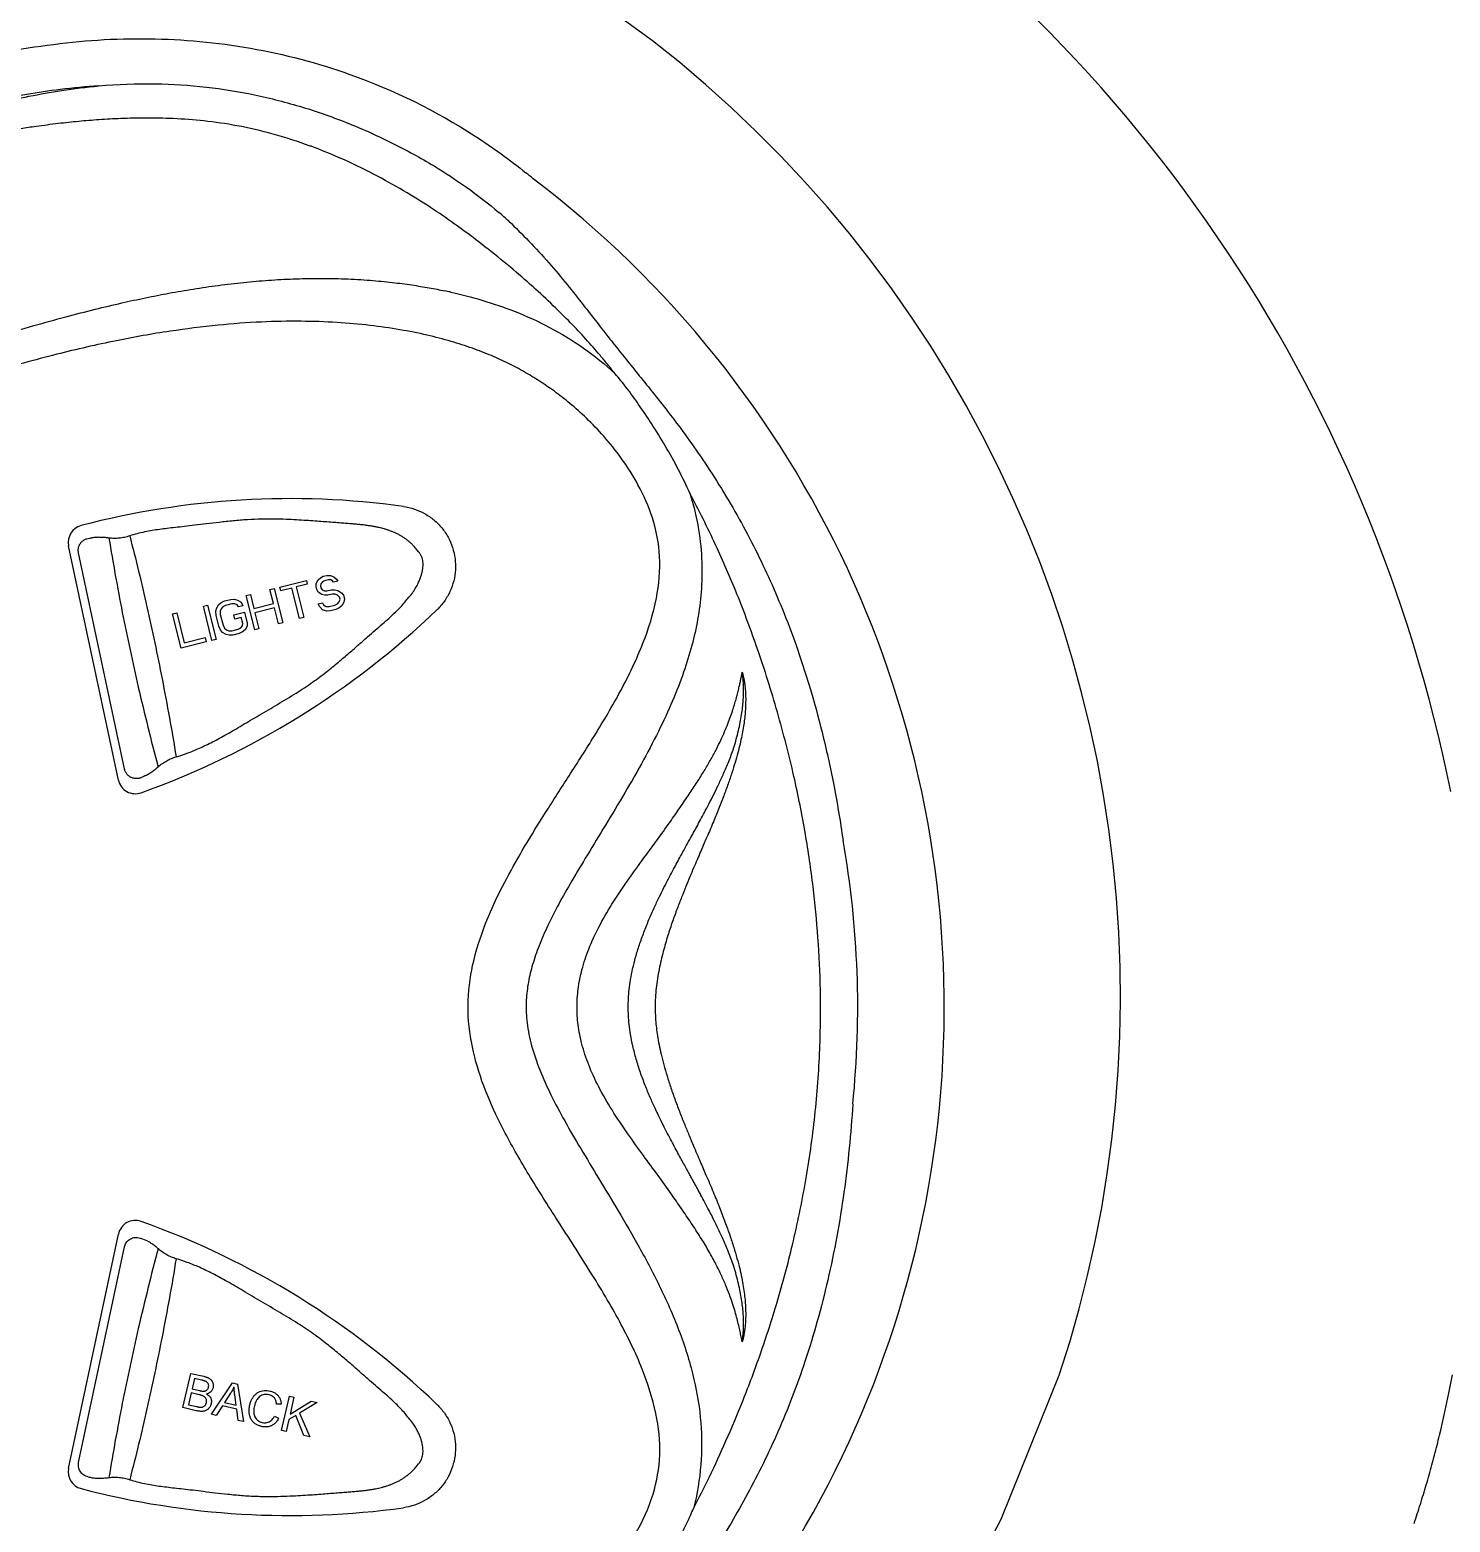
# Model space of a CAD drawing. Extents: x 527 to 614, y 487 to 635.
# Drawn here: x 573.375 to 577.408, y 507.509 to 511.745 of the extents above; entities that cross this region are included whole.
import ezdxf

# ---------------------------------------------------------------- set-up
doc = ezdxf.new("R2010")
doc.units = 0
doc.header["$MEASUREMENT"] = 0
doc.layers.add('1', color=4, linetype='Continuous')
doc.layers.add('SPA', color=2, linetype='Continuous')

# ---------------------------------------------------------------- blocks, each defined once
blk = doc.blocks.new('main_control')
at = {"color": 3, "linetype": 'Continuous'}
for p, q in [((15.3187, 17.8511), (15.307, 17.8602)), ((14.278, 16.3371), (14.1367, 17.002)), ((15.1305, 16.9849), (15.1254, 16.9908)), ((14.2953, 16.3685), (14.1649, 16.982)), ((14.7363, 16.8846), (14.8119, 16.9034)), ((14.8119, 16.9034), (14.8145, 16.8931)), ((14.8394, 16.8949), (14.8453, 16.9052)), ((14.8453, 16.9052), (14.8522, 16.9113)), ((14.8522, 16.9113), (14.8597, 16.9154)), ((14.8628, 16.903), (14.8573, 16.8994)), ((14.8597, 16.9154), (14.8696, 16.9178)), ((14.8747, 16.9059), (14.8628, 16.903)), ((14.8696, 16.9178), (14.8801, 16.9182)), ((14.8812, 16.9054), (14.8747, 16.9059)), ((14.8801, 16.9182), (14.8896, 16.914)), ((14.8862, 16.9022), (14.8812, 16.9054)), ((14.8896, 16.914), (14.8976, 16.9073)), ((14.8976, 16.9073), (14.9012, 16.9016)), ((14.6408, 16.8608), (14.6527, 16.8638)), ((14.665, 16.7637), (14.6408, 16.8608)), ((14.6527, 16.8638), (14.6625, 16.8245)), ((14.7085, 16.8776), (14.7204, 16.8806)), ((14.7182, 16.8384), (14.7085, 16.8776)), ((14.7204, 16.8806), (14.7446, 16.7836)), ((14.7389, 16.8743), (14.7363, 16.8846)), ((14.7707, 16.8822), (14.7389, 16.8743)), ((14.7923, 16.7955), (14.7707, 16.8822)), ((14.8145, 16.8931), (14.7827, 16.8852)), ((14.7827, 16.8852), (14.8043, 16.7985)), ((14.8395, 16.8862), (14.8394, 16.8949)), ((14.8415, 16.8779), (14.8395, 16.8862)), ((14.8456, 16.8702), (14.8415, 16.8779)), ((14.8556, 16.8639), (14.8456, 16.8702)), ((14.8524, 16.8938), (14.8519, 16.8871)), ((14.8519, 16.8871), (14.853, 16.883)), ((14.8573, 16.8994), (14.8524, 16.8938)), ((14.853, 16.883), (14.8565, 16.8773)), ((14.8646, 16.8618), (14.8556, 16.8639)), ((14.8565, 16.8773), (14.8635, 16.8746)), ((14.8635, 16.8746), (14.87, 16.8741)), ((14.8731, 16.8617), (14.8646, 16.8618)), ((14.87, 16.8741), (14.8819, 16.877)), ((14.885, 16.8647), (14.8731, 16.8617)), ((14.8819, 16.877), (14.8924, 16.8775)), ((14.8935, 16.8646), (14.885, 16.8647)), ((14.8892, 16.8986), (14.8862, 16.9022)), ((14.9012, 16.9016), (14.8892, 16.8986)), ((14.8924, 16.8775), (14.9014, 16.8753)), ((14.9005, 16.8619), (14.8935, 16.8646)), ((14.906, 16.8567), (14.9005, 16.8619)), ((14.9014, 16.8753), (14.9114, 16.869)), ((14.9114, 16.869), (14.9174, 16.8618)), ((14.9174, 16.8618), (14.92, 16.8515)), ((14.5194, 16.8305), (14.5314, 16.8335)), ((14.5436, 16.7335), (14.5194, 16.8305)), ((14.5314, 16.8335), (14.5555, 16.7365)), ((14.5549, 16.8152), (14.5568, 16.8245)), ((14.5568, 16.8245), (14.5627, 16.8347)), ((14.5627, 16.8347), (14.5697, 16.8409)), ((14.5698, 16.8233), (14.5674, 16.8162)), ((14.5697, 16.8409), (14.5791, 16.8454)), ((14.5748, 16.829), (14.5698, 16.8233)), ((14.5822, 16.833), (14.5748, 16.829)), ((14.5791, 16.8454), (14.597, 16.8499)), ((14.6001, 16.8375), (14.5822, 16.833)), ((14.597, 16.8499), (14.6075, 16.8503)), ((14.6086, 16.8374), (14.6001, 16.8375)), ((14.6075, 16.8503), (14.6165, 16.8481)), ((14.6156, 16.8348), (14.6086, 16.8374)), ((14.6191, 16.8291), (14.6156, 16.8348)), ((14.6165, 16.8481), (14.6265, 16.8419)), ((14.6311, 16.832), (14.6191, 16.8291)), ((14.6265, 16.8419), (14.6311, 16.832)), ((14.6625, 16.8245), (14.7182, 16.8384)), ((14.7213, 16.826), (14.6656, 16.8121)), ((14.7326, 16.7806), (14.7213, 16.826)), ((14.8454, 16.8372), (14.8573, 16.8402)), ((14.8494, 16.8295), (14.8454, 16.8372)), ((14.8579, 16.8206), (14.8494, 16.8295)), ((14.8573, 16.8402), (14.8608, 16.8345)), ((14.8694, 16.8169), (14.8579, 16.8206)), ((14.8608, 16.8345), (14.8683, 16.8298)), ((14.8683, 16.8298), (14.8768, 16.8297)), ((14.8768, 16.8297), (14.8927, 16.8337)), ((14.8958, 16.8213), (14.8799, 16.8173)), ((14.8927, 16.8337), (14.9002, 16.8377)), ((14.9053, 16.8258), (14.8958, 16.8213)), ((14.9002, 16.8377), (14.9051, 16.8434)), ((14.9051, 16.8434), (14.9076, 16.8505)), ((14.9122, 16.832), (14.9053, 16.8258)), ((14.9076, 16.8505), (14.906, 16.8567)), ((14.9181, 16.8422), (14.9122, 16.832)), ((14.92, 16.8515), (14.9181, 16.8422)), ((14.4319, 16.8087), (14.4438, 16.8117)), ((14.456, 16.7117), (14.4319, 16.8087)), ((14.4438, 16.8117), (14.4649, 16.727)), ((14.5555, 16.8044), (14.5549, 16.8152)), ((14.5632, 16.7735), (14.5555, 16.8044)), ((14.5674, 16.8162), (14.5674, 16.8074)), ((14.5674, 16.8074), (14.5752, 16.7764)), ((14.5752, 16.7764), (14.5792, 16.7687)), ((14.6058, 16.806), (14.6357, 16.8135)), ((14.6089, 16.7936), (14.6058, 16.806)), ((14.6268, 16.7981), (14.6089, 16.7936)), ((14.631, 16.7816), (14.6268, 16.7981)), ((14.6305, 16.7749), (14.631, 16.7816)), ((14.6357, 16.8135), (14.6434, 16.7825)), ((14.6434, 16.7825), (14.6435, 16.7737)), ((14.6656, 16.8121), (14.6769, 16.7667)), ((14.7446, 16.7836), (14.7326, 16.7806)), ((14.8043, 16.7985), (14.7923, 16.7955)), ((14.8799, 16.8173), (14.8694, 16.8169)), ((14.4649, 16.727), (14.5246, 16.7419)), ((14.5246, 16.7419), (14.5277, 16.7295)), ((14.5555, 16.7365), (14.5436, 16.7335)), ((14.5678, 16.7636), (14.5632, 16.7735)), ((14.5738, 16.7564), (14.5678, 16.7636)), ((14.5838, 16.7501), (14.5738, 16.7564)), ((14.5792, 16.7687), (14.5847, 16.7635)), ((14.5928, 16.748), (14.5838, 16.7501)), ((14.5847, 16.7635), (14.5917, 16.7608)), ((14.5917, 16.7608), (14.6002, 16.7608)), ((14.6033, 16.7484), (14.5928, 16.748)), ((14.6002, 16.7608), (14.6181, 16.7652)), ((14.6212, 16.7528), (14.6033, 16.7484)), ((14.6181, 16.7652), (14.6256, 16.7693)), ((14.6306, 16.7574), (14.6212, 16.7528)), ((14.6256, 16.7693), (14.6305, 16.7749)), ((14.6376, 16.7635), (14.6306, 16.7574)), ((14.6435, 16.7737), (14.6376, 16.7635)), ((14.6769, 16.7667), (14.665, 16.7637)), ((14.5277, 16.7295), (14.456, 16.7117)), ((14.1367, 14.3832), (14.278, 15.0481)), ((14.1652, 14.4), (14.2953, 15.0118)), ((14.4614, 14.5555), (14.4838, 14.6529)), ((14.4838, 14.6529), (14.5204, 14.6445)), ((14.4941, 14.6384), (14.4873, 14.609)), ((14.5136, 14.6339), (14.4941, 14.6384)), ((14.542, 14.5369), (14.6019, 14.6257)), ((14.6019, 14.6257), (14.6158, 14.6224)), ((14.6158, 14.6224), (14.6332, 14.5158)), ((14.4846, 14.5975), (14.4769, 14.564)), ((14.5072, 14.5923), (14.4846, 14.5975)), ((14.4873, 14.609), (14.5084, 14.6041)), ((14.5966, 14.5965), (14.5793, 14.5704)), ((14.6124, 14.5627), (14.6084, 14.5921)), ((14.7412, 14.4909), (14.7637, 14.5883)), ((14.7637, 14.5883), (14.7766, 14.5853)), ((14.7766, 14.5853), (14.7655, 14.537)), ((14.7655, 14.537), (14.825, 14.5741)), ((14.825, 14.5741), (14.8425, 14.5701)), ((14.4985, 14.5469), (14.4614, 14.5555)), ((14.4769, 14.564), (14.5012, 14.5584)), ((14.5557, 14.5337), (14.542, 14.5369)), ((14.5732, 14.5607), (14.5557, 14.5337)), ((14.6139, 14.5513), (14.5732, 14.5607)), ((14.5793, 14.5704), (14.6124, 14.5627)), ((14.6185, 14.5192), (14.6139, 14.5513)), ((14.7209, 14.5315), (14.733, 14.5253)), ((14.7405, 14.5655), (14.7272, 14.5654)), ((14.7815, 14.5335), (14.7619, 14.5216)), ((14.8048, 14.4762), (14.7815, 14.5335)), ((14.8425, 14.5701), (14.7925, 14.5401)), ((14.7925, 14.5401), (14.8218, 14.4723)), ((14.6332, 14.5158), (14.6185, 14.5192)), ((14.7541, 14.4879), (14.7412, 14.4909)), ((14.7619, 14.5216), (14.7541, 14.4879)), ((14.8218, 14.4723), (14.8048, 14.4762)), ((15.1254, 14.3905), (15.1303, 14.3962)), ((15.1254, 14.3905), (15.1303, 14.3962))]:
    blk.add_line(p, q, dxfattribs=at)
for centre, radius, start, end in [((14.437, 15.4224), 2.7977, 98.0729, 98.9597), ((14.3355, 16.8084), 1.415, 69.4462, 69.8674), ((14.3502, 16.7156), 1.7282, 50.2301, 51.1092), ((14.9253, 17.4321), 0.6738, 46.81, 49.9905), ((14.8932, 16.1569), 1.5995, 78.1885, 78.7644), ((14.766, 14.7869), 2.349, 82.1362, 104.642), ((14.1846, 17.0122), 0.049, 104.642, 192), ((14.1935, 17.0861), 0.0621, 273.776, 278.2477), ((14.9451, 16.9913), 0.208, 318.1956, 323.2256), ((13.5549, 18.5142), 2.349, 289.5864, 313.8638), ((15.2207, 16.674), 0.8412, 342.6532, 346.0761), ((14.326, 16.3473), 0.049, 192, 289.5864), ((14.3806, 16.2956), 0.0602, 115.2093, 121.564), ((13.671, 15.6926), 2.7062, 354.1664, 10.0662), ((14.326, 15.0379), 0.049, 70.4136, 168), ((13.5549, 12.871), 2.349, 46.1362, 70.4136), ((13.4272, 12.88), 2.3423, 66.4955, 66.9807), ((15.2189, 14.7107), 0.8431, 13.9205, 17.3461), ((14.1846, 14.373), 0.049, 168, 255.358), ((14.766, 16.5983), 2.349, 255.358, 277.8638), ((14.65, 16.6505), 2.3366, 258.7124, 258.8642), ((14.2139, 14.4074), 0.0517, 252.8907, 264.395)]:
    blk.add_arc(centre, radius, start, end, dxfattribs=at)
at = {"color": 4, "linetype": 'Continuous'}
blk.add_arc((13.671, 15.6926), 2.952, 301.3467, 52.8, dxfattribs=at)
at = {"color": 4, "linetype": 'Continuous', "start_tangent": (0.778346, 0.627835), "end_tangent": (0.778346, -0.627835)}
blk.add_spline([(6.4067, 18.0607), (6.5509, 18.1651), (6.9064, 18.3403), (7.1886, 18.4146), (7.4772, 18.4415), (7.622, 18.4378), (7.7661, 18.4232), (8.0511, 18.371), (8.3332, 18.3054), (8.6163, 18.2441), (8.9013, 18.1914), (9.1877, 18.1468), (9.7636, 18.0789), (10.3417, 18.037), (10.921, 18.0226), (11.5002, 18.037), (12.0783, 18.0789), (12.6542, 18.1468), (12.9406, 18.1914), (13.2256, 18.2441), (13.5087, 18.3054), (13.7908, 18.371), (14.0758, 18.4232), (14.2199, 18.4378), (14.3647, 18.4415), (14.6533, 18.4146), (14.9355, 18.3403), (15.291, 18.1651), (15.4352, 18.0607)], degree=3, dxfattribs=at)
at = {"color": 3, "linetype": 'Continuous'}
for points, start_tangent, end_tangent in [([(14.2226, 18.3076), (14.113, 18.2973), (14.0179, 18.2833), (13.9296, 18.2679), (13.8415, 18.251), (13.7496, 18.2317), (13.6508, 18.2095), (13.5433, 18.1844), (13.4266, 18.1576), (13.2985, 18.1298), (13.1563, 18.1008), (13, 18.0713), (12.8303, 18.0419), (12.6461, 18.0131), (12.445, 17.9852), (12.2258, 17.9588), (11.9868, 17.9349), (11.7259, 17.9144), (11.4408, 17.8986), (11.128, 17.8891), (10.7837, 17.8881), (10.4262, 17.8976), (10.1003, 17.9155), (9.813, 17.9388), (9.5576, 17.9655), (9.3285, 17.9943), (9.1224, 18.0242), (8.9361, 18.0546), (8.7666, 18.0851), (8.6128, 18.1153), (8.4745, 18.1444), (8.3496, 18.1725), (8.2352, 18.1992), (8.1309, 18.2232), (8.0356, 18.2438), (7.9464, 18.2617), (7.8591, 18.2776), (7.7681, 18.2922), (7.6667, 18.3042), (7.5507, 18.3101), (7.4239, 18.306)], (-0.998263, -0.058913), (-0.997198, -0.074805)), ([(7.4239, 18.306), (7.5058, 18.3074), (7.5793, 18.3049), (7.6478, 18.2994), (7.7183, 18.2907), (7.7953, 18.2785), (7.8757, 18.2633), (7.9603, 18.2453), (8.0535, 18.2233), (8.1558, 18.1969), (8.2663, 18.1667), (8.386, 18.1339), (8.5172, 18.1), (8.6642, 18.0654), (8.8332, 18.0298), (9.0266, 17.9942), (9.2423, 17.9604), (9.4809, 17.93), (9.7442, 17.9044), (10.0325, 17.8848), (10.3505, 17.8715), (10.7079, 17.8647), (11.0971, 17.8646), (11.4786, 17.8718), (11.8192, 17.8861), (12.1198, 17.9065), (12.3883, 17.9324), (12.6286, 17.9625), (12.8449, 17.9957), (13.0391, 18.0314), (13.211, 18.0683), (13.3643, 18.1062), (13.5032, 18.1442), (13.6288, 18.1803), (13.7408, 18.2116), (13.8418, 18.2377), (13.935, 18.2596), (14.0242, 18.2782), (14.1168, 18.2944), (14.2226, 18.3076)], (0.998947, 0.045889), (0.995667, 0.09299)), ([(14.2226, 18.3076), (14.383, 18.3135), (14.5278, 18.3042), (14.6642, 18.2823), (14.8011, 18.2472), (14.9326, 18.2007), (15.0558, 18.1453), (15.1744, 18.0804)], (0.996091, 0.08833), (0.859105, -0.5118)), ([(14.8226, 18.1369), (14.7174, 18.1707), (14.6148, 18.1944), (14.5206, 18.2082), (14.4339, 18.2147), (14.3549, 18.2163), (14.2852, 18.2148), (14.2229, 18.2114), (14.1654, 18.2067), (14.1073, 18.2005), (14.0442, 18.1923)], (-0.938908, 0.344168), (-0.990099, -0.140368)), ([(15.307, 17.8602), (15.2479, 17.9046), (15.1821, 17.9505), (15.1083, 17.9977), (15.0252, 18.0452), (14.9319, 18.0918), (14.8323, 18.1333)], (-0.789553, 0.613682), (-0.936345, 0.351081)), ([(15.1744, 18.0804), (15.2665, 18.0197), (15.3585, 17.9483)], (0.85373, -0.520716), (0.764063, -0.645142)), ([(15.3865, 17.9234), (15.4435, 17.867), (15.5001, 17.8053), (15.5523, 17.7435), (15.5979, 17.6862), (15.6372, 17.6355), (15.6733, 17.5891), (15.7091, 17.5441), (15.7467, 17.4976), (15.788, 17.4466), (15.8331, 17.3896), (15.8806, 17.3267), (15.9306, 17.2562), (15.9833, 17.1755), (16.0349, 17.0887), (16.0814, 17.0018), (16.1236, 16.9141), (16.1632, 16.8221), (16.202, 16.72), (16.2401, 16.6036), (16.276, 16.4728), (16.3081, 16.3278), (16.3355, 16.1656)], (0.728236, -0.685327), (0.141558, -0.98993)), ([(15.6456, 17.543), (15.6053, 17.5891), (15.5619, 17.635), (15.5127, 17.6836), (15.4553, 17.7369), (15.391, 17.7928), (15.3187, 17.8511)], (-0.643183, 0.765713), (-0.790254, 0.61278)), ([(10.921, 17.0187), (11.2976, 17.0246), (11.6391, 17.0444), (11.9484, 17.0755), (12.2284, 17.1154), (12.4817, 17.1621), (12.7105, 17.2139), (12.9171, 17.2689), (13.1045, 17.3252), (13.2747, 17.3803), (13.4302, 17.4323), (13.573, 17.4803), (13.7046, 17.5239), (13.8264, 17.5631), (13.9379, 17.5976), (14.0382, 17.627), (14.1291, 17.6521), (14.2124, 17.6735), (14.2875, 17.6914), (14.3552, 17.7061), (14.4216, 17.7191), (14.4907, 17.731), (14.5619, 17.7414), (14.6338, 17.7498), (14.7044, 17.7559), (14.7744, 17.7597), (14.8459, 17.7611), (14.9214, 17.7598), (14.9929, 17.7557), (15.0558, 17.7497), (15.1114, 17.7424), (15.1608, 17.7343), (15.2049, 17.7257)], (0.999985, -0.005535), (0.978502, -0.206238)), ([(15.2206, 17.7225), (15.3096, 17.6995), (15.4042, 17.667), (15.502, 17.6222), (15.5987, 17.5632), (15.6882, 17.4904)], (0.976263, -0.216588), (0.727412, -0.686201)), ([(15.223, 17.5822), (15.1546, 17.6), (15.0776, 17.6154), (14.9924, 17.6276), (14.8989, 17.6359), (14.7966, 17.6394), (14.6843, 17.6373), (14.561, 17.6283), (14.4247, 17.6112), (14.2727, 17.5843), (14.1032, 17.5456), (13.9153, 17.4939), (13.71, 17.4297), (13.4856, 17.3542), (13.2361, 17.2692), (12.9552, 17.1806), (12.6383, 17.0974), (12.2818, 17.0257), (11.8815, 16.9696), (11.4336, 16.9334), (10.9334, 16.9223)], (-0.960007, 0.279976), (-0.999982, 0.006033)), ([(10.9635, 14.4489), (11.4185, 14.4391), (11.8227, 14.4003), (12.1833, 14.3447), (12.5064, 14.2807), (12.7974, 14.2139), (13.0607, 14.1477), (13.2999, 14.0843), (13.5179, 14.025), (13.7163, 13.9706), (13.894, 13.9216), (14.0515, 13.8791), (14.1913, 13.8436), (14.3163, 13.8147), (14.4294, 13.7919), (14.5327, 13.7746), (14.6262, 13.7625), (14.7101, 13.7549), (14.7855, 13.7512), (14.8543, 13.7505), (14.9189, 13.7524), (14.9815, 13.7569), (15.045, 13.7642), (15.1124, 13.7753), (15.187, 13.792), (15.2713, 13.8173), (15.3646, 13.8549), (15.463, 13.9086), (15.5648, 13.9832), (15.6639, 14.0816), (15.7454, 14.1956), (15.796, 14.3101), (15.815, 14.4211), (15.804, 14.5385), (15.765, 14.6652), (15.7015, 14.7991), (15.6179, 14.9415), (15.5256, 15.0863), (15.4435, 15.2172), (15.3766, 15.3346), (15.3256, 15.4428), (15.2897, 15.5509), (15.2715, 15.667), (15.2789, 15.7847), (15.3048, 15.886), (15.339, 15.9737), (15.3805, 16.058), (15.4315, 16.1481), (15.4909, 16.2447), (15.5575, 16.3488), (15.6297, 16.4627), (15.7047, 16.5917), (15.7674, 16.7256), (15.8055, 16.8533), (15.8146, 16.9715), (15.7941, 17.0813), (15.7533, 17.1755), (15.7056, 17.2509), (15.6559, 17.313), (15.6068, 17.3643), (15.5599, 17.4063), (15.5158, 17.4407), (15.4734, 17.4698), (15.4306, 17.4957), (15.3856, 17.5196), (15.337, 17.5418), (15.2834, 17.5627), (15.223, 17.5822)], (0.999786, 0.020687), (-0.960007, 0.279976)), ([(15.6882, 17.4904), (15.6667, 17.5175), (15.6456, 17.543)], (-0.611788, 0.791022), (-0.646167, 0.763196)), ([(15.9007, 17.1512), (15.8686, 17.2175), (15.8306, 17.2861), (15.7918, 17.3489), (15.7552, 17.4034), (15.7209, 17.4504), (15.6883, 17.4904)], (-0.410162, 0.912013), (-0.654903, 0.755713)), ([(15.9007, 17.1512), (15.9253, 17.0485), (15.9345, 16.9545), (15.9325, 16.8703), (15.9226, 16.7932), (15.9062, 16.7192), (15.8829, 16.6435), (15.8515, 16.5624), (15.8113, 16.4751), (15.7631, 16.3834), (15.7091, 16.2893), (15.6539, 16.1976), (15.6036, 16.1149), (15.5605, 16.0423), (15.5238, 15.9768), (15.4935, 15.9161), (15.4696, 15.8596), (15.4523, 15.8071), (15.4411, 15.7575), (15.4359, 15.7057), (15.4385, 15.6478), (15.4514, 15.5829), (15.4745, 15.5141), (15.5063, 15.4431), (15.5453, 15.3693), (15.5906, 15.2912), (15.6413, 15.2068), (15.697, 15.1143), (15.7565, 15.0112), (15.8175, 14.8945), (15.8727, 14.7662), (15.9123, 14.6358), (15.9317, 14.5121), (15.9317, 14.3937), (15.9108, 14.2693)], (0.30075, -0.953703), (-0.249924, -0.968265)), ([(15.9108, 14.2693), (15.9562, 14.3593), (16.0031, 14.4609), (16.0518, 14.5771), (16.1009, 14.7084), (16.1484, 14.8551), (16.192, 15.0181), (16.2288, 15.1961), (16.2555, 15.3842), (16.2694, 15.5727), (16.2711, 15.7407), (16.2643, 15.89), (16.2505, 16.034), (16.2286, 16.1836), (16.1959, 16.3476), (16.149, 16.5302), (16.0926, 16.7089), (16.0344, 16.8647), (15.9738, 17.0044), (15.9007, 17.1512)], (0.465625, 0.884982), (-0.468905, 0.883248)), ([(15.1254, 16.9908), (15.1211, 16.9964), (15.1162, 17.002), (15.1108, 17.0074), (15.1048, 17.0128), (15.0983, 17.0181), (15.0914, 17.0231), (15.0839, 17.028), (15.0761, 17.0326), (15.0679, 17.0368), (15.0596, 17.0406), (15.0513, 17.0439), (15.0429, 17.0469), (15.0344, 17.0495), (15.0259, 17.0519), (15.0174, 17.0539), (15.0086, 17.0558), (14.999, 17.0575), (14.9883, 17.0592), (14.9764, 17.0608), (14.9635, 17.0622), (14.9498, 17.0636), (14.9348, 17.0648), (14.9185, 17.066), (14.9006, 17.0674), (14.8808, 17.0689), (14.8594, 17.0705), (14.8363, 17.0722), (14.8113, 17.0739), (14.784, 17.0756), (14.7541, 17.077), (14.7211, 17.0778), (14.6845, 17.0776), (14.6448, 17.076), (14.6041, 17.0728), (14.5645, 17.0686), (14.5278, 17.0642), (14.4946, 17.0602), (14.4654, 17.0568), (14.4398, 17.0539), (14.4169, 17.0513), (14.3954, 17.0485), (14.3742, 17.0453), (14.3527, 17.0413), (14.3311, 17.0363), (14.3102, 17.0302)], (-0.583429, 0.812164), (-0.948772, -0.315962)), ([(15.1254, 16.9908), (15.1211, 16.9964), (15.1162, 17.002), (15.1108, 17.0074), (15.1048, 17.0128), (15.0983, 17.0181), (15.0914, 17.0231), (15.0839, 17.028), (15.0761, 17.0326), (15.0679, 17.0368), (15.0596, 17.0406), (15.0513, 17.0439), (15.0429, 17.0469), (15.0344, 17.0495), (15.0259, 17.0519), (15.0174, 17.0539), (15.0086, 17.0558), (14.999, 17.0575), (14.9883, 17.0592), (14.9764, 17.0608), (14.9635, 17.0622), (14.9497, 17.0636), (14.9348, 17.0648), (14.9185, 17.066), (14.9005, 17.0674), (14.8808, 17.0689), (14.8593, 17.0705), (14.8363, 17.0722), (14.8113, 17.0739), (14.784, 17.0756), (14.7541, 17.077), (14.7211, 17.0778), (14.6845, 17.0776), (14.6448, 17.076), (14.604, 17.0728), (14.5645, 17.0686), (14.5278, 17.0642), (14.4946, 17.0602), (14.4654, 17.0568), (14.4398, 17.0539), (14.4169, 17.0513), (14.3954, 17.0485), (14.3742, 17.0453), (14.3527, 17.0413), (14.3311, 17.0363), (14.3102, 17.0302)], (-0.583429, 0.812164), (-0.948772, -0.315963)), ([(15.0874, 17.1138), (15.1185, 17.1064), (15.1476, 17.0935), (15.1739, 17.0754), (15.1964, 17.0528), (15.2142, 17.0263), (15.2267, 16.997), (15.2338, 16.9659), (15.235, 16.934), (15.2301, 16.9025), (15.2194, 16.8725), (15.2035, 16.8448), (15.1827, 16.8206)], (0.990596, -0.136818), (-0.72099, -0.692946)), ([(14.3102, 17.0302), (14.2953, 17.0261), (14.2805, 17.0237), (14.2658, 17.023), (14.2513, 17.0241)], (-0.948772, -0.315962), (-0.990328, 0.138746)), ([(14.3102, 17.0302), (14.359, 16.829), (14.4022, 16.6245), (14.442, 16.403)], (0.253899, -0.967231), (0.160276, -0.987072)), ([(14.3102, 17.0302), (14.359, 16.829), (14.4022, 16.6245), (14.442, 16.403)], (0.253899, -0.967231), (0.160276, -0.987072)), ([(14.1649, 16.982), (14.1645, 16.9846), (14.1641, 16.9885), (14.1642, 16.9924), (14.1648, 16.9962), (14.1658, 17), (14.1672, 17.0036), (14.169, 17.0071), (14.1713, 17.0104), (14.174, 17.0135), (14.1771, 17.0163), (14.1805, 17.0187), (14.1843, 17.0207), (14.1883, 17.0223), (14.197, 17.024), (14.1976, 17.0241)], (-0.20801, 0.978127), (0.997845, 0.06562)), ([(14.2513, 17.0241), (14.2379, 17.0256), (14.2252, 17.0261), (14.2134, 17.0258), (14.2024, 17.0246)], (-0.990328, 0.138746), (-0.989674, -0.143336)), ([(14.2513, 17.0241), (14.2892, 16.8132), (14.3347, 16.6009), (14.3908, 16.3745)], (0.160266, -0.987074), (0.255552, -0.966795)), ([(14.2513, 17.0241), (14.2892, 16.8132), (14.3347, 16.6009), (14.3908, 16.3745)], (0.160266, -0.987074), (0.255552, -0.966795)), ([(15.1117, 16.8668), (15.121, 16.8805), (15.1279, 16.8929), (15.1331, 16.9042), (15.1369, 16.9146), (15.1397, 16.9242), (15.1416, 16.9332), (15.1427, 16.9414), (15.143, 16.9489), (15.1427, 16.9565), (15.1412, 16.9643), (15.1387, 16.9717), (15.135, 16.9786), (15.1305, 16.9849), (15.1254, 16.9908)], (0.597778, 0.801662), (-0.685841, 0.727751)), ([(14.442, 16.403), (14.4734, 16.4133), (14.5079, 16.4273), (14.5453, 16.4452), (14.5857, 16.467), (14.6295, 16.4927), (14.6778, 16.5213), (14.7301, 16.552), (14.7826, 16.5838), (14.8293, 16.6148), (14.8689, 16.6444), (14.9032, 16.6721), (14.9336, 16.698), (14.9608, 16.7218), (14.9852, 16.7433), (15.0075, 16.7628), (15.0277, 16.7802), (15.0456, 16.796), (15.0615, 16.8106), (15.0758, 16.8248), (15.0888, 16.8388), (15.1002, 16.8527)], (0.961754, 0.273914), (0.609797, 0.792558)), ([(15.8481, 16.2235), (15.8763, 16.2642), (15.9016, 16.3013), (15.9241, 16.3356), (15.9438, 16.3675), (15.961, 16.3972), (15.9758, 16.4249), (15.9885, 16.4506), (15.9993, 16.4746), (16.0085, 16.4969), (16.0163, 16.5177), (16.023, 16.5371), (16.0285, 16.5549), (16.033, 16.5711), (16.0368, 16.5858), (16.04, 16.5992), (16.0427, 16.6115), (16.0451, 16.6227), (16.0473, 16.6332), (16.0493, 16.643)], (0.571515, 0.820591), (0.202541, 0.979274)), ([(16.0493, 16.643), (16.0517, 16.6336), (16.0539, 16.6234), (16.0558, 16.6123), (16.0573, 16.6002), (16.0583, 16.5872), (16.059, 16.5731), (16.059, 16.5579), (16.0585, 16.5415), (16.0572, 16.5239), (16.0551, 16.505), (16.0521, 16.4846), (16.0481, 16.4628), (16.043, 16.4394), (16.0367, 16.4142), (16.029, 16.3871), (16.0199, 16.3579), (16.0092, 16.3264), (15.9966, 16.2921), (15.9821, 16.2546), (15.9653, 16.2136), (15.9464, 16.1693)], (0.272583, -0.962132), (-0.3982, -0.917299)), ([(16.0372, 16.4716), (16.0426, 16.4955), (16.0466, 16.5174), (16.0496, 16.5379), (16.0516, 16.5571), (16.0527, 16.575), (16.0531, 16.5915), (16.0528, 16.6066), (16.052, 16.6202), (16.0508, 16.6324), (16.0493, 16.643)], (0.239331, 0.970938), (-0.153996, 0.988071)), ([(14.3908, 16.3745), (14.4029, 16.384), (14.4157, 16.392), (14.4288, 16.3984), (14.442, 16.403)], (0.750561, 0.660801), (0.961754, 0.273914)), ([(14.3908, 16.3745), (14.4029, 16.384), (14.4157, 16.392), (14.4288, 16.3984), (14.442, 16.403)], (0.750561, 0.660801), (0.961755, 0.273913)), ([(15.9103, 16.1865), (15.9202, 16.2045), (15.9308, 16.2241), (15.9422, 16.2454), (15.9544, 16.2686), (15.9673, 16.294), (15.9808, 16.3217), (15.9947, 16.3517), (16.009, 16.3852), (16.0236, 16.4232)], (0.481949, 0.876199), (0.337331, 0.941386)), ([(14.3491, 16.3469), (14.3479, 16.3462), (14.34, 16.3428), (14.3358, 16.3418), (14.3316, 16.3413), (14.3233, 16.3417), (14.3193, 16.3426), (14.3156, 16.3439), (14.312, 16.3456), (14.3088, 16.3477), (14.3058, 16.3501), (14.3032, 16.3528), (14.3008, 16.3558), (14.2988, 16.359), (14.2972, 16.3623), (14.296, 16.3659), (14.2953, 16.3685)], (-0.851704, -0.524024), (-0.207766, 0.978179)), ([(14.355, 16.3501), (14.3603, 16.3528), (14.3655, 16.3557), (14.3706, 16.3589), (14.3757, 16.3624), (14.3807, 16.3662), (14.3858, 16.3702), (14.3908, 16.3745)], (0.904616, 0.426228), (0.750561, 0.660801)), ([(14.355, 16.3501), (14.3603, 16.3528), (14.3655, 16.3557), (14.3706, 16.3589), (14.3757, 16.3624), (14.3807, 16.3662), (14.3858, 16.3702), (14.3908, 16.3745)], (0.904616, 0.426228), (0.750561, 0.660801)), ([(15.5802, 15.6926), (15.5835, 15.7434), (15.5943, 15.7985), (15.6137, 15.8575), (15.6422, 15.9196), (15.6795, 15.9845), (15.7246, 16.0523), (15.7702, 16.1159), (15.8115, 16.1723), (15.8481, 16.2235)], (-0.000004, 1), (0.571449, 0.820638)), ([(15.7256, 15.6926), (15.7262, 15.7165), (15.7283, 15.7424), (15.7323, 15.7705), (15.7382, 15.8011), (15.7465, 15.8341), (15.7572, 15.8691), (15.7702, 15.9053), (15.7845, 15.9409), (15.7992, 15.9741), (15.8135, 16.0045), (15.8271, 16.0319), (15.8398, 16.0566), (15.8514, 16.0787), (15.8621, 16.0987), (15.872, 16.1168), (15.881, 16.1334), (15.8893, 16.1485), (15.897, 16.1623), (15.9039, 16.1749), (15.9103, 16.1865)], (-0.000021, 1), (0.48196, 0.876193)), ([(15.9464, 16.1693), (15.9387, 16.1514), (15.9302, 16.132), (15.9211, 16.1107), (15.9112, 16.0876), (15.9006, 16.0622), (15.8892, 16.0346), (15.8772, 16.0046), (15.8645, 15.9718), (15.8514, 15.9357), (15.8381, 15.8956), (15.8251, 15.8506), (15.8134, 15.8004), (15.805, 15.7462), (15.8021, 15.6926)], (-0.39819, -0.917303), (-0.000578, -1)), ([(15.8481, 15.1617), (15.8102, 15.2146), (15.7688, 15.2712), (15.7245, 15.333), (15.6796, 15.4005), (15.6418, 15.4663), (15.6133, 15.5288), (15.5941, 15.5877), (15.5834, 15.6424), (15.5802, 15.6926)], (-0.571432, 0.820649), (-0.000049, 1)), ([(15.9103, 15.1987), (15.9038, 15.2105), (15.8968, 15.2232), (15.8891, 15.2372), (15.8807, 15.2525), (15.8715, 15.2691), (15.8617, 15.2874), (15.851, 15.3073), (15.8396, 15.3289), (15.8276, 15.3522), (15.8151, 15.3775), (15.8018, 15.4053), (15.788, 15.4362), (15.7738, 15.4704), (15.7602, 15.5072), (15.7482, 15.5452), (15.7387, 15.582), (15.7323, 15.6146), (15.7283, 15.6433), (15.7262, 15.6689), (15.7256, 15.6926)], (-0.481961, 0.876193), (0.000021, 1)), ([(15.8021, 15.6926), (15.8024, 15.6748), (15.8035, 15.6552), (15.8056, 15.6339), (15.8088, 15.6108), (15.8132, 15.5858), (15.8191, 15.5586), (15.8266, 15.529), (15.8358, 15.497), (15.8468, 15.4631), (15.8592, 15.4278), (15.8725, 15.3925), (15.8859, 15.3587), (15.8985, 15.3279), (15.9101, 15.3004), (15.9205, 15.2758), (15.93, 15.2539), (15.9385, 15.234), (15.9464, 15.2159)], (0.000009, -1), (0.398183, -0.917306)), ([(16.3631, 15.4175), (16.338, 15.1669), (16.2921, 14.9175), (16.2274, 14.6867), (16.1506, 14.487), (16.0643, 14.3107), (15.9678, 14.1467), (15.8682, 13.9983), (15.7722, 13.8701), (15.6812, 13.7606), (15.5942, 13.6657), (15.5115, 13.5834), (15.4332, 13.5122), (15.3581, 13.4501), (15.2852, 13.3953), (15.2155, 13.347), (15.1439, 13.3001)], (-0.063291, -0.997995), (-0.844034, -0.53629)), ([(15.9464, 15.2159), (15.9668, 15.1681), (15.9847, 15.124), (16.0003, 15.0833), (16.0138, 15.0457), (16.0251, 15.0109), (16.0344, 14.9792), (16.042, 14.9501), (16.0479, 14.9237), (16.0523, 14.8994), (16.0555, 14.8772), (16.0576, 14.8569), (16.0587, 14.8384), (16.0591, 14.8216), (16.0588, 14.8061), (16.0579, 14.7917), (16.0565, 14.7783), (16.0546, 14.7656), (16.0522, 14.7535), (16.0493, 14.7422)], (0.398165, -0.917314), (-0.272569, -0.962136)), ([(16.0236, 14.962), (16.0081, 15.0023), (15.9929, 15.0376), (15.9784, 15.0687), (15.9647, 15.0964), (15.952, 15.1212), (15.9402, 15.1436), (15.9294, 15.1638), (15.9194, 15.1821), (15.9103, 15.1987)], (-0.337372, 0.941371), (-0.481952, 0.876197)), ([(16.0493, 14.7422), (16.0463, 14.7566), (16.0431, 14.7721), (16.0393, 14.7891), (16.0347, 14.8077), (16.0291, 14.8283), (16.022, 14.8512), (16.0131, 14.8764), (16.002, 14.9042), (15.9885, 14.9345), (15.9722, 14.9672), (15.9529, 15.0023), (15.9303, 15.0398), (15.9045, 15.0796), (15.8764, 15.1209), (15.8481, 15.1617)], (-0.202704, 0.97924), (-0.571576, 0.820549)), ([(14.2953, 15.0118), (14.2971, 15.0178), (14.3001, 15.0235), (14.3042, 15.0286), (14.3093, 15.0328), (14.3152, 15.0361), (14.3218, 15.0381), (14.3288, 15.0388), (14.3361, 15.038), (14.3432, 15.0358)], (0.208169, 0.978093), (0.920383, -0.391019)), ([(14.3908, 15.0068), (14.3347, 14.7804), (14.2892, 14.5681), (14.2513, 14.3572)], (-0.255552, -0.966795), (-0.160266, -0.987074)), ([(14.3908, 15.0068), (14.3347, 14.7804), (14.2892, 14.5681), (14.2513, 14.3572)], (-0.255552, -0.966795), (-0.160266, -0.987074)), ([(14.3908, 15.0068), (14.3859, 15.011), (14.3811, 15.0149), (14.3762, 15.0185), (14.3714, 15.0219), (14.3664, 15.025), (14.3614, 15.0279)], (-0.750572, 0.660789), (-0.877074, 0.480354)), ([(14.3908, 15.0068), (14.3859, 15.011), (14.3811, 15.0149), (14.3762, 15.0185), (14.3714, 15.0219), (14.3664, 15.025), (14.3614, 15.0279)], (-0.750572, 0.660789), (-0.877074, 0.480354)), ([(14.442, 14.9783), (14.4288, 14.9829), (14.4157, 14.9893), (14.4029, 14.9973), (14.3908, 15.0068)], (-0.961754, 0.273913), (-0.750572, 0.660789)), ([(14.442, 14.9783), (14.4288, 14.9829), (14.4157, 14.9893), (14.4029, 14.9973), (14.3908, 15.0068)], (-0.961755, 0.273913), (-0.750571, 0.660789)), ([(14.442, 14.9783), (14.4021, 14.7568), (14.359, 14.5523), (14.3102, 14.3511)], (-0.160278, -0.987072), (-0.253898, -0.967231)), ([(14.442, 14.9783), (14.4021, 14.7568), (14.359, 14.5523), (14.3102, 14.3511)], (-0.160278, -0.987072), (-0.253898, -0.967231)), ([(15.1002, 14.5286), (15.089, 14.5423), (15.0762, 14.5562), (15.0619, 14.5703), (15.0461, 14.5849), (15.0283, 14.6006), (15.0082, 14.618), (14.9859, 14.6374), (14.9615, 14.6589), (14.9344, 14.6827), (14.9041, 14.7084), (14.8702, 14.7359), (14.8315, 14.7649), (14.7868, 14.7948), (14.7362, 14.8257), (14.683, 14.8569), (14.632, 14.8871), (14.5865, 14.9138), (14.5454, 14.9361), (14.5079, 14.954), (14.4735, 14.968), (14.442, 14.9783)], (-0.609797, 0.792558), (-0.961754, 0.273914)), ([(16.0493, 14.7422), (16.0508, 14.7535), (16.052, 14.7661), (16.0528, 14.7799), (16.0531, 14.795), (16.0527, 14.8114), (16.0515, 14.829), (16.0495, 14.8479), (16.0466, 14.8682), (16.0425, 14.89), (16.0372, 14.9135)], (0.154047, 0.988064), (-0.239215, 0.970967)), ([(14.5281, 14.6291), (14.5267, 14.6298), (14.5252, 14.6305), (14.5237, 14.6311), (14.522, 14.6317), (14.5201, 14.6322), (14.5182, 14.6328), (14.516, 14.6334), (14.5136, 14.6339)], (-0.8586, 0.512646), (-0.97437, 0.224951)), ([(14.5204, 14.6445), (14.5236, 14.6437), (14.5265, 14.6428), (14.5294, 14.6417), (14.5323, 14.6405), (14.535, 14.6391), (14.5376, 14.6373)], (0.97437, -0.224951), (0.800669, -0.599107)), ([(14.5335, 14.6225), (14.5323, 14.6251), (14.5304, 14.6273), (14.5281, 14.6291)], (-0.332508, 0.9431), (-0.8586, 0.512646)), ([(14.5339, 14.6135), (14.5344, 14.6181), (14.5335, 14.6225)], (0.224951, 0.97437), (-0.332508, 0.9431)), ([(14.5376, 14.6373), (14.5412, 14.6341), (14.5441, 14.6302), (14.5461, 14.6258)], (0.800669, -0.599107), (0.317375, -0.9483)), ([(14.5461, 14.6258), (14.5472, 14.6211), (14.5475, 14.6166), (14.5469, 14.6121)], (0.317375, -0.9483), (-0.224951, -0.97437)), ([(14.521, 14.5873), (14.5189, 14.5884), (14.5168, 14.5894), (14.5146, 14.5902), (14.5123, 14.5909), (14.5099, 14.5916), (14.5072, 14.5923)], (-0.859454, 0.511213), (-0.97437, 0.224951)), ([(14.5084, 14.6041), (14.5106, 14.6036), (14.5127, 14.6032), (14.5148, 14.6028), (14.5168, 14.6025), (14.5189, 14.6024), (14.5209, 14.6024)], (0.97437, -0.224951), (0.997984, 0.063466)), ([(14.5209, 14.6024), (14.5231, 14.6026), (14.5253, 14.6032), (14.5274, 14.6042), (14.5294, 14.6056)], (0.997984, 0.063466), (0.75844, 0.651743)), ([(14.5275, 14.5799), (14.5259, 14.5828), (14.5237, 14.5853), (14.521, 14.5873)], (-0.374478, 0.927236), (-0.859454, 0.511213)), ([(14.5281, 14.5698), (14.5286, 14.5733), (14.5284, 14.5767), (14.5275, 14.5799)], (0.224951, 0.97437), (-0.374478, 0.927236)), ([(14.5409, 14.6011), (14.5373, 14.5982), (14.5332, 14.596), (14.5286, 14.5946)], (-0.700812, -0.713346), (-0.972104, -0.234549)), ([(14.5286, 14.5946), (14.5334, 14.5912), (14.5373, 14.5872), (14.5401, 14.5826)], (0.870699, -0.491816), (0.415078, -0.909786)), ([(14.5294, 14.6056), (14.5315, 14.6078), (14.5329, 14.6105), (14.5339, 14.6135)], (0.75844, 0.651743), (0.224951, 0.97437)), ([(14.5401, 14.5826), (14.5417, 14.5776), (14.5422, 14.5724), (14.5414, 14.5667)], (0.415078, -0.909786), (-0.224951, -0.97437)), ([(14.5469, 14.6121), (14.5457, 14.6081), (14.5437, 14.6045), (14.5409, 14.6011)], (-0.224951, -0.97437), (-0.700812, -0.713346)), ([(14.6062, 14.6139), (14.6016, 14.6048), (14.5966, 14.5965)], (-0.413535, -0.910488), (-0.548769, -0.835974)), ([(14.6084, 14.5921), (14.6077, 14.5975), (14.6071, 14.6029), (14.6065, 14.6084), (14.6062, 14.6139)], (-0.1331, 0.991103), (-0.041461, 0.99914)), ([(14.6512, 14.5637), (14.6541, 14.5734), (14.6582, 14.5819), (14.6631, 14.5889)], (0.224951, 0.97437), (0.642329, 0.766429)), ([(14.6631, 14.5889), (14.6691, 14.5948), (14.676, 14.5994), (14.6836, 14.6023)], (0.642329, 0.766429), (0.962939, 0.26972)), ([(14.6718, 14.5787), (14.6674, 14.57), (14.6645, 14.5607)], (-0.522935, -0.852373), (-0.224951, -0.97437)), ([(14.6857, 14.5907), (14.6803, 14.5878), (14.6756, 14.5837), (14.6718, 14.5787)], (-0.924581, -0.380986), (-0.522935, -0.852373)), ([(14.6836, 14.6023), (14.6917, 14.6039), (14.7001, 14.604), (14.7086, 14.6028)], (0.962939, 0.26972), (0.97437, -0.224951)), ([(14.7058, 14.5918), (14.6986, 14.5928), (14.6919, 14.5925), (14.6857, 14.5907)], (-0.97437, 0.224951), (-0.924581, -0.380986)), ([(14.7209, 14.5832), (14.7167, 14.587), (14.7116, 14.5899), (14.7058, 14.5918)], (-0.643578, 0.765381), (-0.97437, 0.224951)), ([(14.7086, 14.6028), (14.7179, 14.5997), (14.7255, 14.5952), (14.7315, 14.5896)], (0.97437, -0.224951), (0.646975, -0.762511)), ([(14.7272, 14.5654), (14.7264, 14.5708), (14.7251, 14.5755), (14.7232, 14.5797), (14.7209, 14.5832)], (-0.083398, 0.996516), (-0.643578, 0.765381)), ([(14.7315, 14.5896), (14.7361, 14.5827), (14.7391, 14.5748), (14.7405, 14.5655)], (0.646975, -0.762511), (0.061124, -0.99813)), ([(14.5146, 14.5449), (14.5095, 14.5451), (14.5042, 14.5458), (14.4985, 14.5469)], (-0.999836, -0.018085), (-0.97437, 0.224951)), ([(14.5012, 14.5584), (14.5023, 14.5581), (14.5034, 14.5579), (14.5044, 14.5577), (14.5054, 14.5575), (14.5064, 14.5573), (14.5074, 14.5571), (14.5083, 14.557), (14.5092, 14.5569), (14.51, 14.5568)], (0.97437, -0.224951), (0.999064, -0.043257)), ([(14.51, 14.5568), (14.5127, 14.5568), (14.5154, 14.5571), (14.5181, 14.5577)], (0.999064, -0.043257), (0.94743, 0.319964)), ([(14.5264, 14.5473), (14.5228, 14.546), (14.5189, 14.5452), (14.5146, 14.5449)], (-0.913704, -0.406379), (-0.999836, -0.018085)), ([(14.5181, 14.5577), (14.5215, 14.5595), (14.5242, 14.562)], (0.94743, 0.319964), (0.661874, 0.749615)), ([(14.5242, 14.562), (14.5266, 14.5657), (14.5281, 14.5698)], (0.661874, 0.749615), (0.224951, 0.97437)), ([(14.5356, 14.5546), (14.5327, 14.5515), (14.5296, 14.549), (14.5264, 14.5473)], (-0.631695, -0.775217), (-0.913704, -0.406379)), ([(14.5414, 14.5667), (14.5392, 14.5603), (14.5356, 14.5546)], (-0.224951, -0.97437), (-0.631695, -0.775217)), ([(14.6502, 14.5364), (14.6493, 14.5451), (14.6496, 14.5543), (14.6512, 14.5637)], (-0.175112, 0.984549), (0.224951, 0.97437)), ([(14.661, 14.5144), (14.6561, 14.5206), (14.6525, 14.5281), (14.6502, 14.5364)], (-0.696148, 0.717899), (-0.175112, 0.984549)), ([(14.6645, 14.5607), (14.663, 14.5527), (14.6626, 14.5451), (14.663, 14.5382)], (-0.224951, -0.97437), (0.14196, -0.989872)), ([(14.663, 14.5382), (14.6645, 14.532), (14.6673, 14.5264), (14.6711, 14.5217)], (0.14196, -0.989872), (0.719112, -0.694894)), ([(14.7064, 14.5153), (14.712, 14.5192), (14.7169, 14.5246), (14.7209, 14.5315)], (0.89401, 0.448047), (0.427104, 0.904203)), ([(15.1827, 14.5646), (15.2035, 14.5404), (15.2194, 14.5127), (15.2301, 14.4827), (15.235, 14.4512), (15.2338, 14.4193), (15.2267, 14.3882), (15.2142, 14.3588), (15.1964, 14.3324), (15.1739, 14.3098), (15.1476, 14.2917), (15.1185, 14.2788), (15.0874, 14.2714)], (0.72099, -0.692946), (-0.990596, -0.136818)), ([(14.6852, 14.502), (14.6805, 14.5033), (14.6762, 14.5047), (14.6721, 14.5065), (14.6681, 14.5087), (14.6643, 14.5113), (14.661, 14.5144)], (-0.97437, 0.224951), (-0.696148, 0.717899)), ([(14.6711, 14.5217), (14.6758, 14.518), (14.681, 14.5152), (14.6866, 14.5133)], (0.719112, -0.694894), (0.97437, -0.224951)), ([(14.7128, 14.5044), (14.7043, 14.5015), (14.6951, 14.5007), (14.6852, 14.502)], (-0.903372, -0.428858), (-0.97437, 0.224951)), ([(14.6866, 14.5133), (14.6935, 14.5124), (14.7002, 14.5131), (14.7064, 14.5153)], (0.97437, -0.224951), (0.89401, 0.448047)), ([(14.733, 14.5253), (14.7272, 14.5162), (14.7205, 14.5093), (14.7128, 14.5044)], (-0.459778, -0.888034), (-0.903372, -0.428858)), ([(15.1303, 14.3962), (15.1346, 14.4022), (15.1382, 14.4086), (15.1408, 14.4155), (15.1424, 14.4228), (15.143, 14.4299), (15.1429, 14.4369), (15.1422, 14.4443), (15.1408, 14.4524), (15.1387, 14.461), (15.1357, 14.4703), (15.1318, 14.4801), (15.1267, 14.4908), (15.1199, 14.5026), (15.111, 14.5154), (15.1002, 14.5286)], (0.620846, 0.783933), (-0.665781, 0.746147)), ([(14.1926, 14.3592), (14.1855, 14.3613), (14.1792, 14.3648), (14.1738, 14.3693), (14.1696, 14.3748), (14.1666, 14.3808), (14.1649, 14.3872), (14.1645, 14.3937), (14.1652, 14.4)], (-0.980665, 0.195692), (0.207709, 0.978191)), ([(14.3102, 14.3511), (14.3308, 14.345), (14.352, 14.3401), (14.3732, 14.3362), (14.3941, 14.333), (14.4151, 14.3303), (14.4373, 14.3277), (14.4617, 14.325), (14.4892, 14.3218), (14.5198, 14.318), (14.5529, 14.314), (14.5891, 14.31), (14.6285, 14.3064), (14.6703, 14.304), (14.7121, 14.3034), (14.7485, 14.3042), (14.7806, 14.3055), (14.8093, 14.3072), (14.8352, 14.309), (14.8588, 14.3108), (14.8804, 14.3124), (14.9003, 14.3139), (14.9183, 14.3153), (14.9345, 14.3165), (14.9493, 14.3177), (14.9629, 14.319), (14.9756, 14.3204), (14.9874, 14.322), (14.9981, 14.3236), (15.0076, 14.3253), (15.0163, 14.3271), (15.0247, 14.3291), (15.0331, 14.3314), (15.0415, 14.3339), (15.0497, 14.3368), (15.0579, 14.34), (15.0663, 14.3438), (15.0748, 14.348), (15.0829, 14.3527), (15.0907, 14.3577), (15.0979, 14.3629), (15.1045, 14.3682), (15.1106, 14.3737), (15.1161, 14.3792), (15.121, 14.3848), (15.1254, 14.3905)], (0.948781, -0.315934), (0.583429, 0.812164)), ([(14.3102, 14.3511), (14.3308, 14.345), (14.352, 14.3401), (14.3732, 14.3362), (14.3941, 14.333), (14.4151, 14.3303), (14.4373, 14.3277), (14.4617, 14.325), (14.4892, 14.3218), (14.5198, 14.318), (14.5529, 14.314), (14.5891, 14.31), (14.6285, 14.3064), (14.6703, 14.304), (14.712, 14.3034), (14.7485, 14.3042), (14.7805, 14.3055), (14.8093, 14.3072), (14.8352, 14.309), (14.8588, 14.3108), (14.8804, 14.3124), (14.9003, 14.3139), (14.9182, 14.3153), (14.9345, 14.3165), (14.9493, 14.3177), (14.9629, 14.319), (14.9756, 14.3204), (14.9874, 14.322), (14.9981, 14.3236), (15.0076, 14.3253), (15.0163, 14.3271), (15.0247, 14.3291), (15.0331, 14.3314), (15.0415, 14.3339), (15.0497, 14.3368), (15.0579, 14.34), (15.0663, 14.3438), (15.0748, 14.348), (15.0829, 14.3527), (15.0907, 14.3577), (15.0979, 14.3629), (15.1045, 14.3682), (15.1106, 14.3737), (15.1161, 14.3792), (15.121, 14.3848), (15.1254, 14.3905)], (0.948781, -0.315934), (0.583429, 0.812164)), ([(14.2088, 14.3559), (14.222, 14.3552), (14.2361, 14.3556), (14.2513, 14.3572)], (0.995148, -0.098392), (0.990328, 0.138745)), ([(14.2088, 14.3559), (14.222, 14.3552), (14.2361, 14.3556), (14.2513, 14.3572)], (0.995148, -0.098392), (0.990328, 0.138745)), ([(14.2513, 14.3572), (14.2658, 14.3583), (14.2805, 14.3576), (14.2953, 14.3552), (14.3102, 14.3511)], (0.990328, 0.138745), (0.948781, -0.315934)), ([(15.6324, 13.8468), (15.6731, 13.8918), (15.7105, 13.9376), (15.7456, 13.9843), (15.7788, 14.0315), (15.808, 14.0762), (15.8329, 14.117), (15.8542, 14.1542), (15.8726, 14.1884), (15.8885, 14.2201), (15.9023, 14.2497), (15.9108, 14.2693)], (0.692306, 0.721604), (0.391014, 0.920385))]:
    blk.add_spline(points, degree=3, dxfattribs=dict(at, start_tangent=start_tangent, end_tangent=end_tangent))
blk = doc.blocks.new('2010VANGUARD')
at = {"layer": '1', "color": 3, "linetype": 'Continuous'}
for points in [[(50.4804, 2.7435), (50.4923, 2.7959), (50.5036, 2.8484), (50.5142, 2.9011)], [(50.5088, 4.5568), (50.4979, 4.6094), (50.4863, 4.6619), (50.4741, 4.7143), (50.4612, 4.7665), (50.4477, 4.8185), (50.4335, 4.8704), (50.4186, 4.9221), (50.4032, 4.9736), (50.3871, 5.0249), (50.3703, 5.076), (50.3529, 5.1268), (50.3349, 5.1775), (50.3162, 5.2279), (50.2969, 5.2781), (50.277, 5.328), (50.2565, 5.3777), (50.2353, 5.4271), (50.2136, 5.4763), (50.1912, 5.5251), (50.1682, 5.5737), (50.1446, 5.622), (50.1203, 5.67), (50.0955, 5.7177), (50.0701, 5.765), (50.0441, 5.8121), (50.0176, 5.8588), (49.9904, 5.9051), (49.9627, 5.9511), (49.9344, 5.9968), (49.9055, 6.0421), (49.876, 6.087), (49.846, 6.1316), (49.8154, 6.1758), (49.7843, 6.2196), (49.7526, 6.263), (49.7204, 6.3059), (49.6876, 6.3485), (49.6543, 6.3907), (49.6205, 6.4324), (49.5861, 6.4737), (49.5513, 6.5146), (49.5159, 6.555), (49.48, 6.5949), (49.4437, 6.6344), (49.4068, 6.6734), (49.3694, 6.712), (49.3316, 6.75)], [(50.4048, 2.4786), (50.4071, 2.4857), (50.4094, 2.4926), (50.4117, 2.4995), (50.414, 2.5063), (50.4162, 2.5131), (50.4183, 2.5199), (50.4205, 2.5267), (50.4227, 2.5335), (50.4249, 2.5404), (50.427, 2.5474), (50.4291, 2.5543), (50.4312, 2.5612), (50.4333, 2.5681), (50.4354, 2.5751), (50.4375, 2.582), (50.4395, 2.589), (50.4416, 2.596), (50.4436, 2.6029), (50.4456, 2.6099), (50.4476, 2.6169), (50.4495, 2.6239), (50.4515, 2.6309), (50.4534, 2.6379), (50.4553, 2.6449), (50.4572, 2.6519), (50.4591, 2.6589), (50.461, 2.6659), (50.4628, 2.673), (50.4647, 2.68), (50.4665, 2.687), (50.4683, 2.6941), (50.47, 2.7011), (50.4718, 2.7082), (50.4735, 2.7153), (50.4753, 2.7223), (50.477, 2.7294), (50.4804, 2.7435)]]:
    blk.add_lwpolyline(points, dxfattribs=at)
at = {"layer": 'SPA'}
for points in [[(49.3974, 2.9001), (49.427, 2.9937), (49.4538, 3.0881), (49.4779, 3.1832), (49.4992, 3.279), (49.5178, 3.3753), (49.5336, 3.472), (49.5466, 3.5691), (49.5568, 3.6666), (49.5643, 3.7643), (49.5689, 3.8622), (49.5708, 3.9602), (49.5699, 4.0582), (49.5662, 4.1562), (49.5597, 4.254), (49.5504, 4.3517), (49.5383, 4.449), (49.5233, 4.5461), (49.5056, 4.6427), (49.4851, 4.7387), (49.4619, 4.8342), (49.4359, 4.929), (49.4072, 5.023), (49.3759, 5.1162), (49.3418, 5.2084), (49.3052, 5.2996), (49.2659, 5.3896), (49.2242, 5.4786), (49.1799, 5.5663), (49.1331, 5.6526), (49.0839, 5.7377), (49.0323, 5.8212), (48.9783, 5.9033), (48.922, 5.9838), (48.8635, 6.0626), (48.8027, 6.1397), (48.7397, 6.215), (48.6745, 6.2885), (48.6073, 6.3601), (48.5381, 6.4297), (48.4669, 6.4974), (48.3938, 6.5631), (48.3189, 6.6266), (48.2422, 6.688), (48.0835, 6.8042)], [(46.9285, 0.6337), (47.1518, 0.6953), (47.373, 0.7727), (47.5902, 0.8658), (47.802, 0.9742), (48.0066, 1.0975), (48.2025, 1.2349), (48.3883, 1.3854), (48.5627, 1.5478), (48.7245, 1.721), (48.873, 1.9034), (49.0073, 2.0935), (49.1271, 2.2898), (49.232, 2.4907), (49.3974, 2.9001)]]:
    blk.add_lwpolyline(points, dxfattribs=at)
at = {"layer": '1', "color": 1}
blk.add_blockref('main_control', (32.448, -11.7479), dxfattribs=at)

msp = doc.modelspace()

# ---------------------------------------------------------------- block references
at = {"layer": '1'}
msp.add_blockref('2010VANGUARD', (526.9005, 505.0267), dxfattribs=at)

doc.saveas('drawing.dxf')
